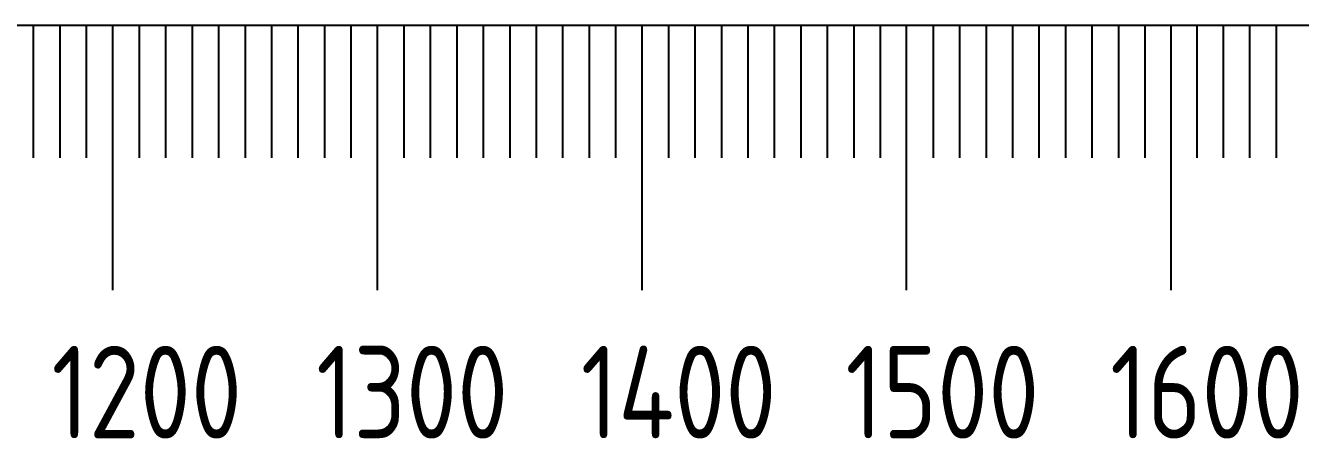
# Paper-space layout 'Лист1' of a CAD drawing. Header units: millimetres. Extents: x 20 to 579, y 6 to 381.
# Drawn here: x 186.31 to 234.48, y 214.06 to 229.67 of the extents above; entities that cross this region are included whole.
import ezdxf

# ---------------------------------------------------------------- set-up
doc = ezdxf.new("R2010")
doc.units = ezdxf.units.MM
doc.layers.add('Розмірний', color=130, linetype='Continuous', lineweight=25)
doc.styles.add('GOST-2.304_Type-B', font='GOST Common.ttf')

psp = doc.layouts.new('Лист1')

# ---------------------------------------------------------------- linework, layer by layer
at = {"layer": 'Розмірний', "color": 18, "true_color": 0x000000}
for p, q in [((229.6032437716922, 229.6671619048541), (70.60324377169218, 229.6671619048541)), ((186.6032437716922, 229.6671619048541), (186.6032437716922, 224.6671619048541)), ((187.6032437716922, 229.6671619048541), (187.6032437716922, 224.6671619048541)), ((188.6032437716922, 229.6671619048541), (188.6032437716922, 224.6671619048541)), ((189.6032437716922, 219.6671619048541), (189.6032437716922, 229.6671619048541)), ((190.6032437716922, 229.6671619048541), (190.6032437716922, 224.6671619048541)), ((191.6032437716922, 229.6671619048541), (191.6032437716922, 224.6671619048541)), ((192.6032437716922, 229.6671619048541), (192.6032437716922, 224.6671619048541)), ((193.6032437716922, 229.6671619048541), (193.6032437716922, 224.6671619048541)), ((194.6032437716922, 229.6671619048541), (194.6032437716922, 224.6671619048541)), ((195.6032437716922, 229.6671619048541), (195.6032437716922, 224.6671619048541)), ((196.6032437716922, 229.6671619048541), (196.6032437716922, 224.6671619048541)), ((197.6032437716922, 229.6671619048541), (197.6032437716922, 224.6671619048541)), ((198.6032437716922, 229.6671619048541), (198.6032437716922, 224.6671619048541)), ((199.6032437716922, 219.6671619048541), (199.6032437716922, 229.6671619048541)), ((200.6032437716922, 229.6671619048541), (200.6032437716922, 224.6671619048541)), ((201.6032437716922, 229.6671619048541), (201.6032437716922, 224.6671619048541)), ((202.6032437716922, 229.6671619048541), (202.6032437716922, 224.6671619048541)), ((203.6032437716922, 229.6671619048541), (203.6032437716922, 224.6671619048541)), ((204.6032437716922, 229.6671619048541), (204.6032437716922, 224.6671619048541)), ((205.6032437716922, 229.6671619048541), (205.6032437716922, 224.6671619048541)), ((206.6032437716922, 229.6671619048541), (206.6032437716922, 224.6671619048541)), ((207.6032437716922, 229.6671619048541), (207.6032437716922, 224.6671619048541)), ((208.6032437716922, 229.6671619048541), (208.6032437716922, 224.6671619048541)), ((209.6032437716922, 219.6671619048541), (209.6032437716922, 229.6671619048541)), ((210.6032437716922, 229.6671619048541), (210.6032437716922, 224.6671619048541)), ((211.6032437716922, 229.6671619048541), (211.6032437716922, 224.6671619048541)), ((212.6032437716922, 229.6671619048541), (212.6032437716922, 224.6671619048541)), ((213.6032437716922, 229.6671619048541), (213.6032437716922, 224.6671619048541)), ((214.6032437716922, 229.6671619048541), (214.6032437716922, 224.6671619048541)), ((215.6032437716922, 229.6671619048541), (215.6032437716922, 224.6671619048541)), ((216.6032437716922, 229.6671619048541), (216.6032437716922, 224.6671619048541)), ((217.6032437716922, 229.6671619048541), (217.6032437716922, 224.6671619048541)), ((218.6032437716922, 229.6671619048541), (218.6032437716922, 224.6671619048541)), ((219.6032437716922, 219.6671619048541), (219.6032437716922, 229.6671619048541)), ((220.6032437716922, 229.6671619048541), (220.6032437716922, 224.6671619048541)), ((221.6032437716922, 229.6671619048541), (221.6032437716922, 224.6671619048541)), ((222.6032437716922, 229.6671619048541), (222.6032437716922, 224.6671619048541)), ((223.6032437716922, 229.6671619048541), (223.6032437716922, 224.6671619048541)), ((224.6032437716922, 229.6671619048541), (224.6032437716922, 224.6671619048541)), ((225.6032437716922, 229.6671619048541), (225.6032437716922, 224.6671619048541)), ((226.6032437716922, 229.6671619048541), (226.6032437716922, 224.6671619048541)), ((227.6032437716922, 229.6671619048541), (227.6032437716922, 224.6671619048541)), ((228.6032437716922, 229.6671619048541), (228.6032437716922, 224.6671619048541)), ((258.5629048822148, 229.6683668082462), (229.5629048822148, 229.6683668082462)), ((229.6032437716922, 219.6671619048541), (229.6032437716922, 229.6671619048541)), ((230.5629048822148, 229.6683668082462), (230.5629048822148, 224.6683668082462)), ((231.5629048822148, 229.6683668082462), (231.5629048822148, 224.6683668082462)), ((232.5629048822148, 229.6683668082462), (232.5629048822148, 224.6683668082462)), ((233.5629048822148, 229.6683668082462), (233.5629048822148, 224.6683668082462))]:
    psp.add_line(p, q, dxfattribs=at)

# ---------------------------------------------------------------- texts
at = {"layer": 'Розмірний', "color": 18, "true_color": 0x000000, "char_height": 3.5, "attachment_point": 1, "style": 'GOST-2.304_Type-B'}
for s, insert in [('{\\fGOST type A|b0|i0|c204|p34;1200}', (187.2901221128586, 217.5642767252486)), ('{\\fGOST type A|b0|i0|c204|p34;1300}', (197.2901221128586, 217.5642767252486)), ('{\\fGOST type A|b0|i0|c204|p34;1400}', (207.2901221128586, 217.5642767252486)), ('{\\fGOST type A|b0|i0|c204|p34;1500}', (217.2901221128586, 217.5642767252486)), ('{\\fGOST type A|b0|i0|c204|p34;1600}', (227.2901221128586, 217.5642767252486))]:
    psp.add_mtext_dynamic_manual_height_columns(s, width=6.422308039548618, gutter_width=12.5, heights=[0], dxfattribs=dict(at, insert=insert))

doc.saveas('drawing.dxf')
